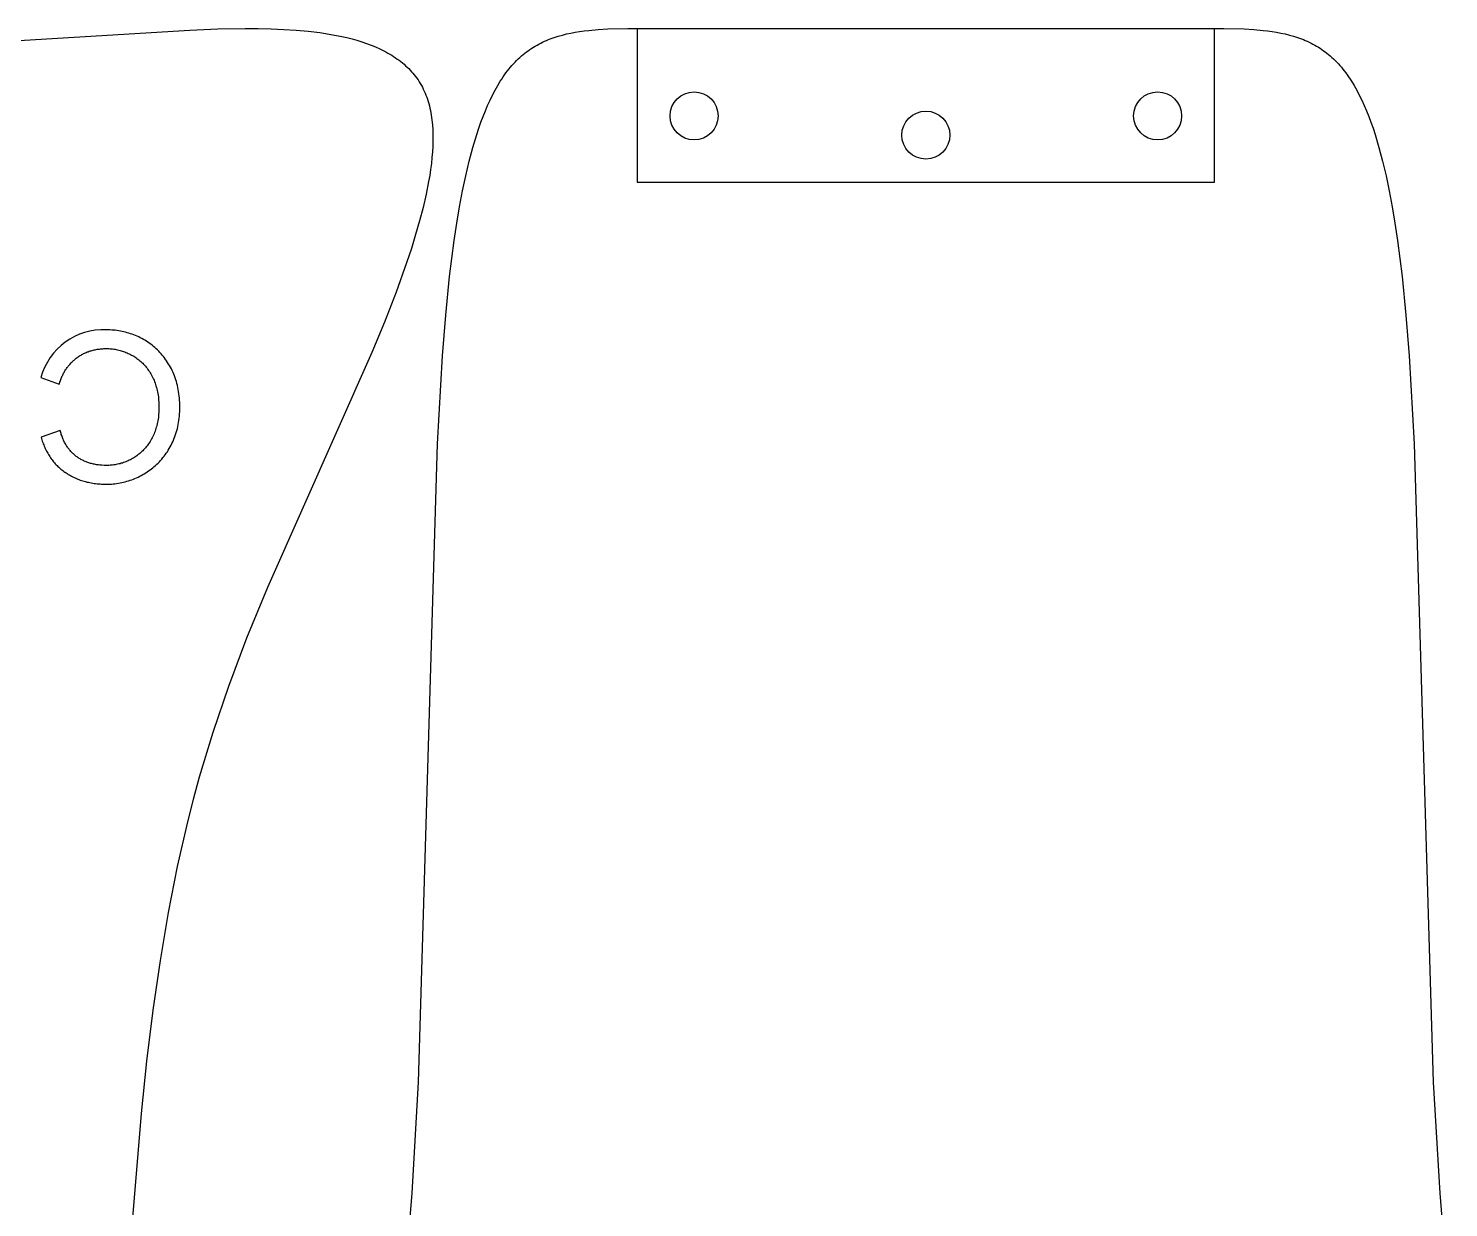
# Model space of a CAD drawing. Extents: x 1016 to 1404, y 0 to 311.
# Drawn here: x 1178.2 to 1365.7, y 155.7 to 311.4 of the extents above; entities that cross this region are included whole.
import ezdxf

# ---------------------------------------------------------------- set-up
doc = ezdxf.new("R2010")
doc.units = 0
doc.layers.add('FAB$CUT', color=1, linetype='CONTINUOUS')
doc.layers.add('FAB$ENGRAVE', color=5, linetype='CONTINUOUS')

msp = doc.modelspace()

# ---------------------------------------------------------------- linework, layer by layer
at = {"layer": 'FAB$CUT'}
for points in [[(1168.89, 309.31), (1199.45, 311.18), (1203.15, 311.33), (1206.76, 311.39), (1208.51, 311.38), (1210.22, 311.35), (1211.9, 311.27), (1213.52, 311.17), (1215.11, 311.02), (1216.64, 310.84), (1217.38, 310.73), (1218.11, 310.6), (1218.83, 310.47), (1219.53, 310.33), (1220.22, 310.17), (1220.89, 310), (1221.54, 309.82), (1222.18, 309.62), (1222.8, 309.41), (1223.4, 309.18), (1223.99, 308.95), (1224.55, 308.69), (1224.83, 308.56), (1225.1, 308.42), (1225.37, 308.28), (1225.63, 308.14), (1225.88, 307.99), (1226.14, 307.84), (1226.38, 307.68), (1226.62, 307.52), (1226.86, 307.35), (1227.09, 307.18), (1227.32, 307.01), (1227.54, 306.83), (1227.75, 306.65), (1227.96, 306.47), (1228.17, 306.28), (1228.37, 306.08), (1228.56, 305.88), (1228.75, 305.68), (1228.93, 305.47), (1229.11, 305.25), (1229.28, 305.04), (1229.44, 304.81), (1229.6, 304.59), (1229.75, 304.35), (1229.9, 304.12), (1230.04, 303.87), (1230.18, 303.63), (1230.3, 303.37), (1230.43, 303.12), (1230.54, 302.85), (1230.65, 302.59), (1230.75, 302.31), (1230.85, 302.04), (1230.94, 301.75), (1231.03, 301.47), (1231.1, 301.17), (1231.17, 300.87), (1231.24, 300.57), (1231.3, 300.26), (1231.35, 299.95), (1231.4, 299.63), (1231.44, 299.31), (1231.48, 298.99), (1231.51, 298.65), (1231.55, 297.98), (1231.57, 297.28), (1231.57, 296.57), (1231.55, 295.85), (1231.51, 295.1), (1231.44, 294.34), (1231.36, 293.57), (1231.26, 292.78), (1231.14, 291.98), (1231, 291.16), (1230.67, 289.49), (1230.27, 287.76), (1229.81, 285.99), (1229.29, 284.18), (1228.72, 282.33), (1228.09, 280.44), (1226.71, 276.58), (1225.17, 272.62), (1223.52, 268.59), (1209.71, 237.57), (1206.97, 230.87), (1204.58, 224.52), (1202.51, 218.44), (1200.71, 212.52), (1199.9, 209.58), (1199.14, 206.65), (1197.78, 200.72), (1196.59, 194.64), (1195.53, 188.33), (1194.59, 181.78), (1193.76, 175.03), (1193.04, 168.1), (1191.87, 153.8)], [(1227.64, 143.3), (1228.81, 157.59), (1229.67, 172.27), (1232.17, 256.56), (1232.83, 268.16), (1233.27, 273.55), (1233.78, 278.64), (1234.38, 283.41), (1234.72, 285.68), (1235.08, 287.85), (1235.47, 289.94), (1235.9, 291.94), (1236.35, 293.85), (1236.83, 295.67), (1237.35, 297.38), (1237.62, 298.2), (1237.9, 299), (1238.19, 299.77), (1238.49, 300.51), (1238.79, 301.23), (1239.11, 301.93), (1239.44, 302.59), (1239.77, 303.23), (1240.12, 303.85), (1240.47, 304.43), (1240.65, 304.71), (1240.84, 304.99), (1241.03, 305.26), (1241.21, 305.52), (1241.41, 305.77), (1241.6, 306.02), (1241.8, 306.26), (1242, 306.49), (1242.2, 306.72), (1242.41, 306.94), (1242.61, 307.15), (1242.82, 307.36), (1243.04, 307.56), (1243.25, 307.75), (1243.47, 307.93), (1243.69, 308.11), (1243.92, 308.28), (1244.14, 308.45), (1244.37, 308.61), (1244.61, 308.77), (1244.84, 308.91), (1245.08, 309.06), (1245.32, 309.19), (1245.56, 309.33), (1245.8, 309.45), (1246.05, 309.57), (1246.3, 309.69), (1246.55, 309.8), (1246.81, 309.91), (1247.07, 310.01), (1247.33, 310.11), (1247.59, 310.2), (1247.86, 310.28), (1248.12, 310.37), (1248.67, 310.52), (1249.22, 310.66), (1249.79, 310.78), (1250.36, 310.89), (1250.94, 310.98), (1251.54, 311.06), (1252.14, 311.13), (1253.38, 311.24), (1254.65, 311.32), (1257.32, 311.38), (1336.01, 311.38), (1338.68, 311.32), (1339.95, 311.24), (1341.19, 311.13), (1341.79, 311.06), (1342.38, 310.98), (1342.97, 310.89), (1343.54, 310.78), (1344.11, 310.66), (1344.66, 310.52), (1345.2, 310.37), (1345.47, 310.28), (1345.74, 310.2), (1346, 310.11), (1346.26, 310.01), (1346.52, 309.91), (1346.77, 309.8), (1347.03, 309.69), (1347.28, 309.57), (1347.52, 309.45), (1347.77, 309.33), (1348.01, 309.19), (1348.25, 309.06), (1348.49, 308.91), (1348.72, 308.77), (1348.95, 308.61), (1349.18, 308.45), (1349.41, 308.28), (1349.63, 308.11), (1349.85, 307.93), (1350.07, 307.75), (1350.29, 307.56), (1350.5, 307.36), (1350.71, 307.15), (1350.92, 306.94), (1351.13, 306.72), (1351.33, 306.49), (1351.53, 306.26), (1351.73, 306.02), (1351.92, 305.77), (1352.11, 305.52), (1352.3, 305.26), (1352.49, 304.99), (1352.67, 304.71), (1352.85, 304.43), (1353.21, 303.85), (1353.56, 303.23), (1353.89, 302.59), (1354.22, 301.93), (1354.53, 301.23), (1354.84, 300.51), (1355.14, 299.77), (1355.43, 299), (1355.71, 298.2), (1355.98, 297.38), (1356.49, 295.67), (1356.98, 293.85), (1357.43, 291.94), (1357.85, 289.94), (1358.25, 287.85), (1358.61, 285.68), (1358.95, 283.41), (1359.55, 278.64), (1360.06, 273.55), (1360.49, 268.16), (1361.15, 256.56), (1363.66, 172.27), (1364.52, 157.59), (1365.69, 143.3)]]:
    msp.add_lwpolyline(points, dxfattribs=at)
msp.add_lwpolyline([(1188.44, 271.6, 0.351361), (1179.81, 265.31), (1182.21, 264.42), (1182.29, 264.67), (1182.37, 264.92), (1182.47, 265.16), (1182.57, 265.39), (1182.62, 265.51), (1182.68, 265.62), (1182.73, 265.74), (1182.79, 265.85), (1182.86, 265.96), (1182.92, 266.07), (1182.98, 266.18), (1183.05, 266.29), (1183.12, 266.39), (1183.19, 266.49), (1183.26, 266.6), (1183.34, 266.7), (1183.41, 266.8), (1183.49, 266.89), (1183.57, 266.99), (1183.65, 267.08), (1183.74, 267.18), (1183.82, 267.27), (1183.91, 267.36), (1184, 267.44), (1184.09, 267.53), (1184.18, 267.61), (1184.28, 267.69), (1184.37, 267.77), (1184.47, 267.85), (1184.57, 267.93), (1184.67, 268), (1184.78, 268.07), (1184.88, 268.14), (1184.99, 268.21), (1185.1, 268.27), (1185.21, 268.34), (1185.33, 268.4), (1185.44, 268.45), (1185.56, 268.51), (1185.68, 268.56), (1185.8, 268.62), (1185.92, 268.67), (1186.05, 268.71), (1186.17, 268.76), (1186.3, 268.8), (1186.43, 268.84), (1186.56, 268.88), (1186.7, 268.91), (1186.83, 268.94), (1186.97, 268.97), (1187.11, 269), (1187.25, 269.02), (1187.39, 269.04), (1187.54, 269.06), (1187.68, 269.08), (1187.83, 269.09), (1187.98, 269.1), (1188.13, 269.11), (1188.29, 269.11), (1188.44, 269.11), (1188.61, 269.11), (1188.78, 269.11), (1188.94, 269.1), (1189.11, 269.08), (1189.27, 269.07), (1189.44, 269.04), (1189.6, 269.02), (1189.76, 268.99), (1189.92, 268.96), (1190.09, 268.92), (1190.25, 268.88), (1190.41, 268.84), (1190.56, 268.79), (1190.72, 268.74), (1190.88, 268.68), (1191.03, 268.62), (1191.18, 268.56), (1191.33, 268.49), (1191.48, 268.42), (1191.63, 268.35), (1191.78, 268.27), (1191.92, 268.19), (1192.06, 268.1), (1192.21, 268.02), (1192.34, 267.92), (1192.48, 267.83), (1192.62, 267.72), (1192.75, 267.62), (1192.88, 267.51), (1193, 267.4), (1193.13, 267.28), (1193.25, 267.17), (1193.37, 267.04), (1193.49, 266.92), (1193.6, 266.78), (1193.72, 266.65), (1193.82, 266.51), (1193.93, 266.37), (1194.03, 266.23), (1194.13, 266.08), (1194.23, 265.92), (1194.32, 265.77), (1194.41, 265.61), (1194.5, 265.44), (1194.58, 265.27), (1194.66, 265.1), (1194.74, 264.93), (1194.81, 264.75), (1194.88, 264.57), (1194.94, 264.38), (1195, 264.19), (1195.06, 264), (1195.11, 263.8), (1195.16, 263.6), (1195.2, 263.39), (1195.24, 263.19), (1195.28, 262.97), (1195.31, 262.76), (1195.33, 262.54), (1195.35, 262.32), (1195.37, 262.09), (1195.38, 261.86), (1195.39, 261.63), (1195.39, 261.39), (1195.39, 261.15), (1195.38, 260.92), (1195.37, 260.69), (1195.35, 260.46), (1195.33, 260.24), (1195.31, 260.02), (1195.28, 259.81), (1195.24, 259.59), (1195.2, 259.39), (1195.16, 259.18), (1195.11, 258.98), (1195.06, 258.78), (1195, 258.59), (1194.94, 258.4), (1194.88, 258.22), (1194.81, 258.03), (1194.74, 257.86), (1194.66, 257.68), (1194.58, 257.51), (1194.5, 257.34), (1194.41, 257.18), (1194.32, 257.02), (1194.23, 256.86), (1194.13, 256.71), (1194.03, 256.56), (1193.93, 256.42), (1193.82, 256.28), (1193.72, 256.14), (1193.6, 256.01), (1193.49, 255.88), (1193.37, 255.75), (1193.25, 255.63), (1193.13, 255.51), (1193, 255.39), (1192.88, 255.28), (1192.75, 255.18), (1192.62, 255.07), (1192.48, 254.97), (1192.34, 254.88), (1192.21, 254.78), (1192.06, 254.69), (1191.92, 254.61), (1191.78, 254.53), (1191.63, 254.45), (1191.48, 254.38), (1191.33, 254.31), (1191.18, 254.24), (1191.03, 254.18), (1190.88, 254.12), (1190.72, 254.06), (1190.56, 254.01), (1190.41, 253.97), (1190.25, 253.92), (1190.09, 253.88), (1189.92, 253.85), (1189.76, 253.81), (1189.6, 253.79), (1189.44, 253.76), (1189.27, 253.74), (1189.11, 253.72), (1188.94, 253.71), (1188.78, 253.7), (1188.61, 253.69), (1188.44, 253.69), (1188.15, 253.7), (1187.85, 253.71), (1187.71, 253.72), (1187.57, 253.74), (1187.43, 253.75), (1187.29, 253.77), (1187.16, 253.79), (1187.02, 253.81), (1186.89, 253.84), (1186.76, 253.87), (1186.62, 253.89), (1186.5, 253.93), (1186.37, 253.96), (1186.24, 254), (1186.12, 254.04), (1186, 254.08), (1185.88, 254.12), (1185.76, 254.17), (1185.64, 254.21), (1185.53, 254.27), (1185.41, 254.32), (1185.3, 254.37), (1185.19, 254.43), (1185.09, 254.49), (1184.98, 254.55), (1184.87, 254.61), (1184.77, 254.68), (1184.67, 254.75), (1184.57, 254.82), (1184.47, 254.89), (1184.38, 254.96), (1184.28, 255.04), (1184.19, 255.12), (1184.1, 255.2), (1184.01, 255.28), (1183.93, 255.37), (1183.84, 255.46), (1183.76, 255.55), (1183.68, 255.64), (1183.6, 255.73), (1183.52, 255.83), (1183.45, 255.92), (1183.37, 256.02), (1183.3, 256.12), (1183.23, 256.23), (1183.16, 256.33), (1183.1, 256.44), (1183.03, 256.55), (1182.97, 256.66), (1182.91, 256.78), (1182.85, 256.89), (1182.8, 257.01), (1182.74, 257.13), (1182.69, 257.25), (1182.64, 257.38), (1182.59, 257.5), (1182.55, 257.63), (1182.5, 257.76), (1182.46, 257.89), (1182.42, 258.03), (1182.38, 258.16), (1182.35, 258.3), (1179.84, 257.42), (1179.88, 257.24), (1179.93, 257.07), (1179.99, 256.89), (1180.05, 256.72), (1180.11, 256.56), (1180.17, 256.39), (1180.24, 256.23), (1180.31, 256.07), (1180.38, 255.91), (1180.46, 255.75), (1180.53, 255.59), (1180.62, 255.44), (1180.7, 255.29), (1180.79, 255.14), (1180.88, 255), (1180.97, 254.85), (1181.07, 254.71), (1181.17, 254.57), (1181.27, 254.44), (1181.37, 254.3), (1181.48, 254.17), (1181.59, 254.04), (1181.7, 253.92), (1181.82, 253.79), (1181.93, 253.67), (1182.06, 253.55), (1182.18, 253.44), (1182.3, 253.32), (1182.43, 253.21), (1182.56, 253.1), (1182.7, 253), (1182.84, 252.9), (1182.97, 252.8), (1183.12, 252.7), (1183.26, 252.61), (1183.41, 252.51), (1183.56, 252.43), (1183.71, 252.34), (1183.86, 252.26), (1184.02, 252.18), (1184.18, 252.1), (1184.34, 252.03), (1184.5, 251.96), (1184.67, 251.89), (1184.83, 251.82), (1185, 251.76), (1185.18, 251.7), (1185.35, 251.65), (1185.53, 251.6), (1185.71, 251.55), (1185.89, 251.5), (1186.07, 251.46), (1186.26, 251.42), (1186.45, 251.38), (1186.64, 251.35), (1186.83, 251.32), (1187.02, 251.3), (1187.22, 251.27), (1187.42, 251.25), (1187.62, 251.24), (1187.82, 251.23), (1188.03, 251.22), (1188.44, 251.21), (1188.67, 251.21), (1188.9, 251.22), (1189.12, 251.23), (1189.35, 251.25), (1189.58, 251.28), (1189.8, 251.31), (1190.03, 251.34), (1190.25, 251.38), (1190.48, 251.42), (1190.7, 251.47), (1190.92, 251.53), (1191.14, 251.59), (1191.36, 251.65), (1191.58, 251.73), (1191.79, 251.8), (1192.01, 251.88), (1192.22, 251.97), (1192.43, 252.06), (1192.64, 252.15), (1192.85, 252.25), (1193.05, 252.36), (1193.25, 252.47), (1193.45, 252.59), (1193.65, 252.71), (1193.84, 252.83), (1194.03, 252.96), (1194.22, 253.1), (1194.41, 253.24), (1194.59, 253.38), (1194.77, 253.53), (1194.95, 253.69), (1195.12, 253.85), (1195.29, 254.01), (1195.45, 254.18), (1195.61, 254.36), (1195.77, 254.53), (1195.92, 254.72), (1196.07, 254.91), (1196.22, 255.1), (1196.36, 255.3), (1196.5, 255.5), (1196.63, 255.7), (1196.76, 255.92), (1196.88, 256.13), (1197, 256.35), (1197.11, 256.58), (1197.22, 256.81), (1197.32, 257.04), (1197.41, 257.28), (1197.51, 257.52), (1197.59, 257.77), (1197.67, 258.02), (1197.75, 258.28), (1197.82, 258.54), (1197.88, 258.81), (1197.93, 259.08), (1197.98, 259.35), (1198.03, 259.63), (1198.07, 259.91), (1198.1, 260.2), (1198.12, 260.49), (1198.14, 260.79), (1198.15, 261.09), (1198.15, 261.39), (1198.15, 261.69), (1198.14, 261.99), (1198.12, 262.29), (1198.1, 262.58), (1198.07, 262.87), (1198.03, 263.15), (1197.99, 263.43), (1197.94, 263.71), (1197.89, 263.98), (1197.83, 264.24), (1197.76, 264.5), (1197.69, 264.76), (1197.61, 265.01), (1197.53, 265.26), (1197.44, 265.5), (1197.35, 265.74), (1197.25, 265.98), (1197.14, 266.21), (1197.03, 266.43), (1196.92, 266.65), (1196.8, 266.87), (1196.67, 267.08), (1196.54, 267.29), (1196.41, 267.49), (1196.27, 267.69), (1196.13, 267.88), (1195.98, 268.07), (1195.83, 268.26), (1195.68, 268.44), (1195.52, 268.61), (1195.36, 268.78), (1195.19, 268.94), (1195.02, 269.1), (1194.85, 269.26), (1194.67, 269.41), (1194.49, 269.56), (1194.3, 269.7), (1194.12, 269.83), (1193.93, 269.96), (1193.73, 270.09), (1193.54, 270.21), (1193.34, 270.33), (1193.14, 270.44), (1192.93, 270.55), (1192.72, 270.65), (1192.51, 270.74), (1192.3, 270.83), (1192.09, 270.92), (1191.87, 271), (1191.65, 271.08), (1191.43, 271.15), (1191.21, 271.21), (1190.99, 271.28), (1190.76, 271.33), (1190.54, 271.38), (1190.31, 271.43), (1190.08, 271.47), (1189.85, 271.5), (1189.62, 271.53), (1189.38, 271.55), (1189.15, 271.57), (1188.91, 271.59), (1188.68, 271.59)], format="xyb", close=True, dxfattribs=at)
for centre in [(1266.06, 299.84), (1327.27, 299.84), (1296.66, 297.3)]:
    msp.add_circle(centre, 3.17, dxfattribs=at)
at = {"layer": 'FAB$ENGRAVE'}
for p, q in [((1258.56, 311.39), (1258.56, 291.07)), ((1334.76, 291.07), (1334.76, 311.39)), ((1258.56, 291.07), (1334.76, 291.07))]:
    msp.add_line(p, q, dxfattribs=at)

doc.saveas('drawing.dxf')
